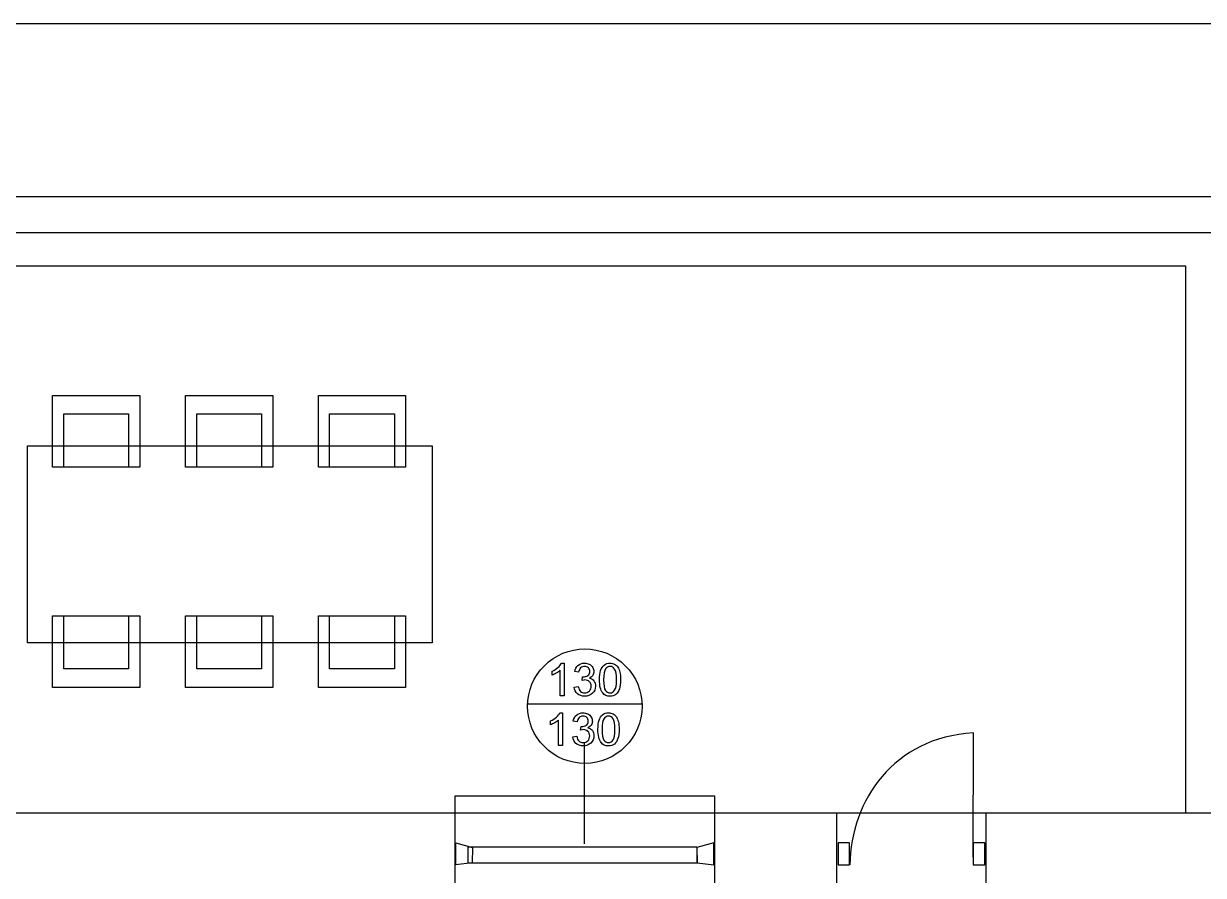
# Model space of a CAD drawing. Extents: x 2.6 to 26.4, y 3.1 to 19.6.
# Drawn here: x 7.98 to 13.84, y 15.34 to 19.58 of the extents above; entities that cross this region are included whole.
import ezdxf

# ---------------------------------------------------------------- set-up
doc = ezdxf.new("R2010")
doc.units = 0
for name, color, linetype in [('garden', 7, 'CONTINUOUS'), ('meble', 7, 'CONTINUOUS'), ('okna-drzwi_kopia', 7, 'CONTINUOUS'), ('sciany', 7, 'CONTINUOUS')]:
    doc.layers.add(name, color=color, linetype=linetype)

msp = doc.modelspace()

# ---------------------------------------------------------------- linework, layer by layer
at = {"layer": 'garden', "color": 7}
msp.add_lwpolyline([(2.592917, 19.577231), (26.405417, 19.577231), (26.405417, 3.120148), (2.592917, 3.120148)], close=True, dxfattribs=at)
at = {"layer": 'garden', "color": 1}
for points in [[(3.987098, 18.718294), (14.065407, 18.718294), (14.065407, 15.654784), (3.987098, 15.654784)], [(4.220995, 18.539201), (13.901485, 18.539201), (13.901485, 15.654783), (4.220995, 15.654783)], [(4.468387, 18.37339), (13.753283, 18.37339), (13.753283, 15.654783), (4.468387, 15.654783)]]:
    msp.add_lwpolyline(points, close=True, dxfattribs=at)
at = {"layer": 'meble', "color": 7}
for points in [[(8.560109, 17.729416), (8.560109, 17.373641), (8.126526, 17.373641), (8.126526, 17.729416)], [(9.220045, 17.729416), (9.220045, 17.373641), (8.786461, 17.373641), (8.786461, 17.729416)], [(9.879982, 17.729416), (9.879982, 17.373641), (9.446399, 17.373641), (9.446399, 17.729416)], [(8.504127, 17.637544), (8.504127, 17.373641), (8.182508, 17.373641), (8.182508, 17.637544)], [(9.164062, 17.637544), (9.164062, 17.373641), (8.842444, 17.373641), (8.842444, 17.637544)], [(9.824, 17.637544), (9.824, 17.373641), (9.502381, 17.373641), (9.502381, 17.637544)], [(10.011293, 17.47927), (10.011293, 16.500242), (8.001999, 16.500242), (8.001999, 17.47927)], [(8.126526, 16.279041), (8.126526, 16.634815), (8.560109, 16.634815), (8.560109, 16.279041)], [(8.182508, 16.370913), (8.182508, 16.634815), (8.504127, 16.634815), (8.504127, 16.370913)], [(8.786463, 16.279041), (8.786463, 16.634815), (9.220046, 16.634815), (9.220046, 16.279041)], [(8.842445, 16.370913), (8.842445, 16.634815), (9.164064, 16.634815), (9.164064, 16.370913)], [(9.446399, 16.279041), (9.446399, 16.634815), (9.879982, 16.634815), (9.879982, 16.279041)], [(9.502381, 16.370913), (9.502381, 16.634815), (9.824, 16.634815), (9.824, 16.370913)]]:
    msp.add_lwpolyline(points, close=True, dxfattribs=at)
at = {"layer": 'okna-drzwi_kopia', "color": 7}
for points in [[(10.607395, 16.339975), (10.607395, 16.359086)], [(10.666703, 16.237833), (10.646934, 16.237833), (10.646934, 16.363808)], [(10.653963, 16.399503), (10.666703, 16.399503), (10.666703, 16.237833)], [(10.739304, 16.354212), (10.719534, 16.357724)], [(10.756544, 16.314054), (10.75874, 16.331407)], [(10.717555, 16.280338), (10.737324, 16.28297)], [(10.485615, 16.197195), (11.054272, 16.197195)], [(10.659126, 15.99099), (10.639356, 15.99099), (10.639356, 16.116965)], [(10.646385, 16.15266), (10.659126, 16.15266), (10.659126, 15.99099)], [(10.599817, 16.093132), (10.599817, 16.112242)], [(10.731725, 16.107369), (10.711957, 16.110881)], [(10.748967, 16.06721), (10.751163, 16.084563)], [(10.709977, 16.033494), (10.729746, 16.036126)], [(10.766969, 16.00146), (10.766969, 15.501922)], [(12.698061, 15.43587), (12.699831, 16.052632)]]:
    msp.add_lwpolyline(points, dxfattribs=at)
for points in [[(10.842651, 16.31724)], [(10.86297, 16.31724)], [(10.717549, 16.280297)], [(11.054272, 16.185654)], [(10.835072, 16.070397)], [(10.855392, 16.070397)], [(10.709972, 16.033454)], [(11.413229, 15.242986), (10.126657, 15.242986), (10.126657, 15.739549), (11.413229, 15.739549)], [(12.763659, 15.653412), (12.020653, 15.653412), (12.020653, 15.241039), (12.763659, 15.241039)], [(10.128584, 15.398133), (10.128784, 15.507055), (10.211913, 15.483423), (10.210873, 15.407189)], [(11.325762, 15.406442), (10.189723, 15.406442), (10.189723, 15.487156), (11.325762, 15.487156)], [(11.410199, 15.398133), (11.409999, 15.507055), (11.32687, 15.483423), (11.32791, 15.407189)], [(12.084979, 15.507206), (12.027544, 15.507206), (12.027544, 15.397729), (12.084979, 15.397729)], [(12.756159, 15.507206), (12.698725, 15.507206), (12.698725, 15.397729), (12.756159, 15.397729)]]:
    msp.add_lwpolyline(points, close=True, dxfattribs=at)
for points in [[(10.568893, 16.386705), (10.622215, 16.440027), (10.694535, 16.469983), (10.769944, 16.469983)], [(10.769944, 16.469983), (10.845353, 16.469983), (10.917673, 16.440027), (10.970994, 16.386705)], [(10.485615, 16.185654), (10.485615, 16.261063), (10.515571, 16.333383), (10.568893, 16.386705)], [(10.607395, 16.359086), (10.618451, 16.364288), (10.628116, 16.370584), (10.63639, 16.377977)], [(10.628153, 16.35019), (10.620465, 16.345649), (10.613546, 16.342244), (10.607395, 16.339975)], [(10.646934, 16.363808), (10.642177, 16.359268), (10.635917, 16.354728), (10.628153, 16.35019)], [(10.63639, 16.377977), (10.644664, 16.385372), (10.650522, 16.392547), (10.653963, 16.399503)], [(10.719534, 16.357724), (10.721949, 16.370977), (10.727441, 16.381229), (10.736008, 16.388477)], [(10.736008, 16.388477), (10.744575, 16.395799), (10.755229, 16.39946), (10.767969, 16.39946)], [(10.749188, 16.375958), (10.744061, 16.371127), (10.740766, 16.363879), (10.739304, 16.354212)], [(10.768408, 16.383205), (10.76072, 16.383205), (10.754313, 16.380789), (10.749188, 16.375958)], [(10.767969, 16.39946), (10.776755, 16.39946), (10.784846, 16.397557), (10.792241, 16.393751)], [(10.787409, 16.376069), (10.782504, 16.380826), (10.77617, 16.383205), (10.768408, 16.383205)], [(10.784662, 16.337739), (10.791398, 16.342131), (10.794766, 16.348904), (10.794766, 16.358057)], [(10.794766, 16.358057), (10.794766, 16.365306), (10.792314, 16.37131), (10.787409, 16.376069)], [(10.792241, 16.393751), (10.799636, 16.390014), (10.805274, 16.384889), (10.809155, 16.378375)], [(10.809155, 16.378375), (10.813109, 16.371858), (10.815086, 16.364939), (10.815086, 16.357617)], [(10.815086, 16.357617), (10.815086, 16.350661), (10.813217, 16.344328), (10.80948, 16.338617)], [(10.842651, 16.31724), (10.842651, 16.336278), (10.844591, 16.351581), (10.848471, 16.36315)], [(10.848471, 16.36315), (10.852424, 16.374792), (10.858245, 16.383761), (10.865934, 16.390058)], [(10.873184, 16.371607), (10.866374, 16.361795), (10.86297, 16.343673), (10.86297, 16.31724)], [(10.865934, 16.390058), (10.873695, 16.396355), (10.883434, 16.399503), (10.895149, 16.399503)], [(10.89493, 16.383139), (10.885851, 16.383139), (10.878602, 16.379295), (10.873184, 16.371607)], [(10.917994, 16.370069), (10.911844, 16.378782), (10.904156, 16.383139), (10.89493, 16.383139)], [(10.895149, 16.399503), (10.903789, 16.399503), (10.911367, 16.397746), (10.917884, 16.394231)], [(10.917884, 16.394231), (10.9244, 16.39079), (10.929782, 16.385774), (10.934029, 16.379184)], [(10.92733, 16.31724), (10.92733, 16.343746), (10.924218, 16.361356), (10.917994, 16.370069)], [(10.934029, 16.379184), (10.938273, 16.372667), (10.941604, 16.364686), (10.944023, 16.355241)], [(10.944023, 16.355241), (10.946439, 16.345869), (10.947647, 16.333202), (10.947647, 16.31724)], [(10.970994, 16.386705), (11.024316, 16.333383), (11.054272, 16.261063), (11.054272, 16.185654)], [(10.770492, 16.31625), (10.766755, 16.31625), (10.762106, 16.315518), (10.756544, 16.314054)], [(10.75874, 16.331407), (10.760056, 16.331236), (10.761118, 16.331151), (10.761927, 16.331151)], [(10.761927, 16.331151), (10.770348, 16.331151), (10.777926, 16.333347), (10.784662, 16.337739)], [(10.793118, 16.307353), (10.787187, 16.313285), (10.779645, 16.31625), (10.770492, 16.31625)], [(10.80948, 16.338617), (10.805743, 16.332906), (10.800214, 16.328366), (10.792895, 16.324998)], [(10.792895, 16.324998), (10.802414, 16.322799), (10.809809, 16.318223), (10.815081, 16.311269)], [(10.802014, 16.284948), (10.802014, 16.294027), (10.799049, 16.301496), (10.793118, 16.307353)], [(10.815081, 16.311269), (10.820351, 16.304386), (10.822986, 16.295747), (10.822986, 16.285349)], [(10.858576, 16.251781), (10.84796, 16.26518), (10.842651, 16.287), (10.842651, 16.31724)], [(10.86297, 16.31724), (10.86297, 16.290808), (10.866045, 16.273199), (10.872195, 16.264413)], [(10.917994, 16.264522), (10.924218, 16.273309), (10.92733, 16.290881), (10.92733, 16.31724)], [(10.947647, 16.31724), (10.947647, 16.298349), (10.945707, 16.283083), (10.941827, 16.271441)], [(10.733474, 16.247567), (10.724175, 16.255988), (10.718866, 16.266898), (10.717549, 16.280297)], [(10.76873, 16.234937), (10.754598, 16.234937), (10.742846, 16.239147), (10.733474, 16.247567)], [(10.737324, 16.28297), (10.739597, 16.271768), (10.743441, 16.263677), (10.748856, 16.258698)], [(10.748856, 16.258698), (10.754348, 16.253793), (10.761011, 16.25134), (10.768845, 16.25134)], [(10.807609, 16.249545), (10.797358, 16.239807), (10.784398, 16.234937), (10.76873, 16.234937)], [(10.768845, 16.25134), (10.778144, 16.25134), (10.785979, 16.254562), (10.792349, 16.261005)], [(10.792349, 16.261005), (10.798792, 16.267449), (10.802014, 16.27543), (10.802014, 16.284948)], [(10.822986, 16.285349), (10.822986, 16.271291), (10.81786, 16.259356), (10.807609, 16.249545)], [(10.89515, 16.235087), (10.879627, 16.235087), (10.867436, 16.240652), (10.858576, 16.251781)], [(10.872195, 16.264413), (10.878419, 16.255699), (10.886071, 16.251343), (10.89515, 16.251343)], [(10.89515, 16.251343), (10.904229, 16.251343), (10.911844, 16.255736), (10.917994, 16.264522)], [(10.924365, 16.244532), (10.916677, 16.238235), (10.906938, 16.235087), (10.89515, 16.235087)], [(10.941827, 16.271441), (10.937948, 16.259872), (10.932127, 16.250902), (10.924365, 16.244532)], [(10.568893, 15.984604), (10.515571, 16.037925), (10.485615, 16.110245), (10.485615, 16.185654)], [(11.054272, 16.185654), (11.054272, 16.028624), (10.926974, 15.901326), (10.769944, 15.901326)], [(10.599817, 16.112242), (10.610873, 16.117443), (10.620538, 16.12374), (10.628813, 16.131133)], [(10.639356, 16.116965), (10.634599, 16.112425), (10.628339, 16.107885), (10.620575, 16.103346)], [(10.628813, 16.131133), (10.637086, 16.138528), (10.642944, 16.145704), (10.646385, 16.15266)], [(10.711957, 16.110881), (10.714372, 16.124133), (10.719864, 16.134384), (10.728431, 16.141633)], [(10.728431, 16.141633), (10.736998, 16.148955), (10.747651, 16.152616), (10.760391, 16.152616)], [(10.741611, 16.129115), (10.736484, 16.124284), (10.733188, 16.117035), (10.731725, 16.107369)], [(10.760831, 16.136361), (10.753142, 16.136361), (10.746736, 16.133946), (10.741611, 16.129115)], [(10.760391, 16.152616), (10.769178, 16.152616), (10.777269, 16.150714), (10.784664, 16.146908)], [(10.779832, 16.129226), (10.774927, 16.133983), (10.768593, 16.136361), (10.760831, 16.136361)], [(10.787189, 16.111213), (10.787189, 16.118462), (10.784737, 16.124466), (10.779832, 16.129226)], [(10.784664, 16.146908), (10.792059, 16.143171), (10.797697, 16.138046), (10.801578, 16.131532)], [(10.801578, 16.131532), (10.805532, 16.125016), (10.807508, 16.118096), (10.807508, 16.110774)], [(10.835073, 16.070397), (10.835073, 16.089434), (10.837013, 16.104737), (10.840893, 16.116306)], [(10.840893, 16.116306), (10.844846, 16.127948), (10.850667, 16.136917), (10.858355, 16.143214)], [(10.865606, 16.124763), (10.858796, 16.114951), (10.855392, 16.09683), (10.855392, 16.070397)], [(10.858355, 16.143214), (10.866117, 16.149511), (10.875855, 16.15266), (10.88757, 16.15266)], [(10.887352, 16.136295), (10.878273, 16.136295), (10.871024, 16.132451), (10.865606, 16.124763)], [(10.910417, 16.123225), (10.904266, 16.131938), (10.896578, 16.136295), (10.887352, 16.136295)], [(10.88757, 16.15266), (10.89621, 16.15266), (10.903788, 16.150902), (10.910305, 16.147387)], [(10.910305, 16.147387), (10.916822, 16.143946), (10.922203, 16.138931), (10.92645, 16.132341)], [(10.919752, 16.070397), (10.919752, 16.096902), (10.91664, 16.114512), (10.910417, 16.123225)], [(10.92645, 16.132341), (10.9307, 16.125825), (10.934031, 16.117844), (10.936444, 16.108398)], [(10.620575, 16.103346), (10.612887, 16.098806), (10.605968, 16.095401), (10.599817, 16.093132)], [(10.762915, 16.069406), (10.759184, 16.069406), (10.754534, 16.068674), (10.748967, 16.06721)], [(10.751163, 16.084563), (10.752479, 16.084392), (10.753541, 16.084306), (10.75435, 16.084306)], [(10.75435, 16.084306), (10.76277, 16.084306), (10.770348, 16.086502), (10.777084, 16.090895)], [(10.78554, 16.06051), (10.779609, 16.06644), (10.772067, 16.069406), (10.762915, 16.069406)], [(10.777084, 16.090895), (10.783821, 16.095287), (10.787189, 16.10206), (10.787189, 16.111213)], [(10.801903, 16.091773), (10.798171, 16.086062), (10.792643, 16.081523), (10.785319, 16.078154)], [(10.785319, 16.078154), (10.794837, 16.075955), (10.802232, 16.071379), (10.807504, 16.064425)], [(10.794436, 16.038104), (10.794436, 16.047183), (10.79147, 16.054652), (10.78554, 16.06051)], [(10.807508, 16.110774), (10.807508, 16.103818), (10.80564, 16.097484), (10.801903, 16.091773)], [(10.807504, 16.064425), (10.812774, 16.057543), (10.815409, 16.048903), (10.815409, 16.038506)], [(10.850997, 16.004939), (10.84038, 16.018338), (10.835072, 16.040157), (10.835072, 16.070397)], [(10.855392, 16.070397), (10.855392, 16.043964), (10.858467, 16.026355), (10.864617, 16.017569)], [(10.910417, 16.017678), (10.91664, 16.026465), (10.919752, 16.044038), (10.919752, 16.070397)], [(10.940068, 16.070397), (10.940068, 16.051506), (10.938128, 16.03624), (10.934248, 16.024598)], [(10.936444, 16.108398), (10.93886, 16.099026), (10.940068, 16.086359), (10.940068, 16.070397)], [(10.725897, 16.000725), (10.716598, 16.009145), (10.71129, 16.020054), (10.709972, 16.033454)], [(10.761152, 15.988094), (10.747021, 15.988094), (10.735269, 15.992304), (10.725897, 16.000725)], [(10.729746, 16.036126), (10.732014, 16.024923), (10.735858, 16.016832), (10.741278, 16.011853)], [(10.741278, 16.011853), (10.74677, 16.006948), (10.753433, 16.004496), (10.761268, 16.004496)], [(10.800032, 16.002701), (10.789782, 15.992963), (10.776822, 15.988094), (10.761152, 15.988094)], [(10.761268, 16.004496), (10.770566, 16.004496), (10.778401, 16.007718), (10.784771, 16.014162)], [(10.784771, 16.014162), (10.791214, 16.020605), (10.794436, 16.028586), (10.794436, 16.038104)], [(10.815409, 16.038506), (10.815409, 16.024447), (10.810283, 16.012513), (10.800032, 16.002701)], [(10.88757, 15.988244), (10.872048, 15.988244), (10.859857, 15.993809), (10.850997, 16.004939)], [(10.864617, 16.017569), (10.870841, 16.008855), (10.878493, 16.004498), (10.887572, 16.004498)], [(10.916785, 15.99769), (10.909097, 15.991393), (10.899359, 15.988244), (10.88757, 15.988244)], [(10.887572, 16.004498), (10.896651, 16.004498), (10.904266, 16.008892), (10.910417, 16.017678)], [(10.934248, 16.024598), (10.930369, 16.013029), (10.924548, 16.00406), (10.916785, 15.99769)], [(12.699831, 16.052632), (12.300798, 16.030015), (12.093423, 15.717568), (12.086, 15.397753)], [(10.769944, 15.901326), (10.694535, 15.901326), (10.622215, 15.931282), (10.568893, 15.984604)]]:
    msp.add_open_spline(points, degree=3, dxfattribs=at)
at = {"layer": 'sciany', "color": 7}
msp.add_lwpolyline([(20.186003, 15.654783), (4.891484, 15.654783), (4.470063, 15.654783), (4.46841, 15.654787)], dxfattribs=at)

doc.saveas('drawing.dxf')
